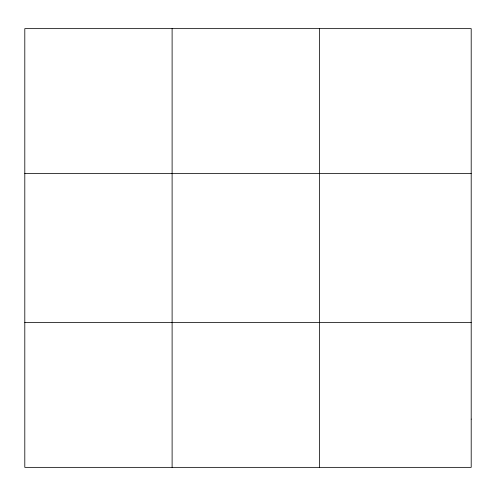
<?xml version="1.0" encoding="UTF-8"?>
<svg xmlns="http://www.w3.org/2000/svg" width="496" height="496" viewBox="0 0 496 496"><rect width="100%" height="100%" fill="white"/><g stroke="black" fill="none" stroke-linecap="round" stroke-linejoin="round"><path stroke-width="0.74" d="M172.112 467.362L172.112 28.638M319.424 467.362L319.424 28.638M24.8 173.414L471.2 173.414M24.8 322.586L471.2 322.586M471.2 419.101L471.2 467.362L24.8 467.362L24.8 28.638L471.2 28.638L471.2 419.101"/></g></svg>
